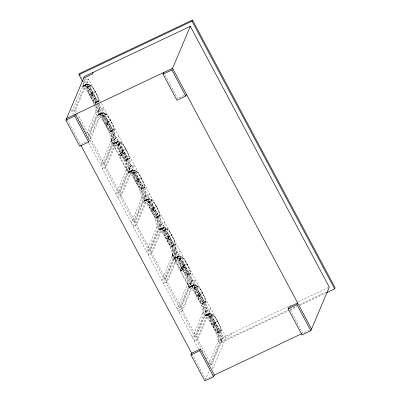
<?xml version="1.0" encoding="UTF-8"?>
<svg xmlns="http://www.w3.org/2000/svg" width="401" height="401" viewBox="0 0 401 401"><rect width="100%" height="100%" fill="white"/><g stroke="black" fill="none" stroke-linecap="round" stroke-linejoin="round"><path stroke-width="0.3" stroke-dasharray="2 1.5" d="M86.902 87.233C87.949 93.037 90.972 98.887 95.012 103.187L98.862 101.373C97.764 95.598 94.867 89.649 90.751 85.418L86.902 87.233L87.624 87.378M90.436 85.558C91.483 91.363 94.506 97.217 98.546 101.513L98.862 101.373M95.328 103.047L95.057 101.378A11.574 2.667 64.7 0 0 92.516 95.002L90.857 91.894A11.574 2.667 64.7 0 0 88.335 88.175L86.806 86.676A31.89 7.343 64.7 0 0 82.932 86.105L82.521 86.646L86.085 84.932M85.182 78.165L114.415 133.022L100.706 165.478L104.24 163.803L115.002 137.954A31.559 7.268 64.7 0 0 114.26 129.789L113.889 128.415A11.403 2.627 64.7 0 0 110.601 120.571L107.954 116.315L106.044 114.009L102.185 115.919C103.237 121.724 106.26 127.573 110.295 131.874L114.145 130.059C113.047 124.285 110.155 118.335 106.034 114.105L105.719 114.245C106.771 120.049 109.794 125.899 113.829 130.2L114.145 130.059M110.611 131.734L110.345 130.064A11.574 2.667 64.7 0 0 107.799 123.688L106.987 122.099L110.601 120.571L107.002 122.125M117.473 144.606C118.521 150.41 121.543 156.26 125.583 160.56L129.433 158.746C128.335 152.971 125.438 147.022 121.323 142.791L117.473 144.606L117.789 144.465C122.856 151.347 127.673 159.478 128.851 168.064L118.285 193.076L104.851 167.869L115.388 142.931L115.934 142.611L118.165 144.706M121.002 142.931C122.054 148.736 125.077 154.585 129.117 158.886L129.433 158.746M125.899 160.42L125.924 159.824L129.458 158.144M132.756 173.292C133.809 179.097 136.826 184.946 140.866 189.247L144.716 187.432C143.618 181.658 140.721 175.708 136.606 171.478L132.756 173.292L133.478 173.438M136.29 171.618C137.343 177.422 140.36 183.272 144.4 187.573L144.716 187.432M141.182 189.107L140.916 187.432A11.574 2.667 64.7 0 0 138.37 181.062L136.716 177.954A11.574 2.667 64.7 0 0 134.19 174.229L132.661 172.736A31.89 7.343 64.7 0 0 128.786 172.164L128.375 172.706L131.939 170.991M145.954 200.305L146.5 199.984C153.012 206.771 157.824 216.169 159.423 225.437L148.856 250.45L135.423 225.242L145.954 200.305L147.222 199.768L143.658 201.392L144.069 200.851A31.89 7.343 64.7 0 1 147.944 201.417L149.473 202.916A11.574 2.667 64.7 0 1 151.999 206.64L153.653 209.748A11.574 2.667 64.7 0 1 156.2 216.119L156.58 217.522A31.559 7.268 64.7 0 1 157.322 225.683L146.56 251.537L150.094 249.863L160.856 224.009A31.559 7.268 64.7 0 0 160.114 215.848L159.743 214.475A11.403 2.627 64.7 0 0 156.455 206.63L153.809 202.375L151.899 200.069L148.039 201.979C149.092 207.783 152.114 213.633 156.149 217.933L159.999 216.119C158.901 210.345 156.009 204.395 151.889 200.164L151.573 200.305C152.626 206.109 155.648 211.959 159.683 216.259L159.999 216.119M156.47 217.793L156.495 217.197L160.029 215.517M163.327 230.665C164.375 236.47 167.397 242.319 171.438 246.62L175.287 244.805C174.189 239.031 171.292 233.081 167.177 228.851L163.327 230.665L164.049 230.806M166.861 228.991C167.909 234.796 170.931 240.645 174.971 244.946L175.287 244.805M171.753 246.48L171.483 244.805A11.574 2.667 64.7 0 0 168.941 238.435L167.282 235.327A11.574 2.667 64.7 0 0 164.756 231.603L163.232 230.104A31.89 7.343 64.7 0 0 159.352 229.537L158.946 230.079L163.027 228.084C169.533 234.871 174.345 244.269 175.944 253.537L165.377 278.55L161.844 280.224L175.553 247.768L131.553 165.187L131.197 165.352L128.054 172.796L110.917 140.631L114.059 133.192L114.415 133.022M178.61 259.352C179.663 265.156 182.681 271.006 186.721 275.307L190.57 273.492C189.472 267.718 186.575 261.768 182.46 257.537L178.61 259.352L179.337 259.492M182.144 257.678C183.197 263.482 186.214 269.332 190.254 273.632L190.57 273.492M187.036 275.166L187.061 274.57L190.595 272.891M193.894 288.033C194.946 293.843 197.969 299.692 202.004 303.993L205.858 302.179C204.761 296.404 201.863 290.449 197.743 286.224L193.894 288.033L194.209 287.898C199.282 294.78 204.094 302.905 205.277 311.497L194.711 336.509L181.277 311.296L191.813 286.364L192.36 286.043L194.59 288.139M197.427 286.364C198.48 292.169 201.502 298.018 205.538 302.319L205.858 302.179M202.325 303.853L202.35 303.256L202.44 303.582A31.559 7.268 64.7 0 1 203.177 311.742L192.415 337.597L195.949 335.923L206.71 310.068A31.559 7.268 64.7 0 0 205.974 301.908L205.598 300.534A11.403 2.627 64.7 0 0 202.31 292.69C199.768 287.667 195.417 281.136 189.588 287.352M209.182 316.72C210.229 322.529 213.252 328.379 217.292 332.68L221.141 330.865C220.044 325.091 217.147 319.136 213.031 314.91L209.182 316.72L209.497 316.584C214.565 323.467 219.382 331.592 220.56 340.178L209.994 365.196L211.232 364.609L221.994 338.755A31.559 7.268 64.7 0 0 221.257 330.594L220.886 329.221A11.403 2.627 64.7 0 0 217.593 321.376C215.051 316.354 210.705 309.823 204.876 316.038M212.715 315.051C213.763 320.855 216.786 326.705 220.826 331.005L221.141 330.865M217.608 332.539L217.337 330.865A11.574 2.667 64.7 0 0 214.796 324.494L213.137 321.386A11.574 2.667 64.7 0 0 210.61 317.662L209.086 316.163A31.89 7.343 64.7 0 0 205.212 315.597L204.801 316.138L208.881 314.143C215.387 320.93 220.199 330.329 221.798 339.597L218.264 341.266L208.906 363.416M128.45 172.61C134.28 166.39 138.626 172.921 141.172 177.944A11.403 2.627 64.7 0 1 144.46 185.788L144.831 187.162A31.559 7.268 64.7 0 1 145.568 195.322L134.806 221.177L131.272 222.851L141.839 197.838C140.24 188.57 135.428 179.172 128.921 172.385L128.41 172.625L111.272 140.465C109.668 131.197 104.861 121.799 98.35 115.012L97.839 115.257C100.07 113.363 103.573 111.388 106.044 114.009L102.801 115.989L102.185 115.919M129.353 171.803L132.881 170.129L131.934 171.082L130.671 171.618L120.14 196.555L133.573 221.763L144.134 196.751C142.535 187.483 137.728 178.084 131.217 171.297L130.671 171.618M148.039 201.979L148.656 202.049L151.899 200.069C149.989 197.934 147.758 198.931 145.989 200.264M158.976 229.999L159.493 229.758C165.999 236.545 170.811 245.943 172.41 255.211L189.548 287.372L190.059 287.131C196.57 293.913 201.377 303.316 202.981 312.579L206.515 310.91C204.911 301.642 200.104 292.244 193.593 285.457L189.192 287.542L172.054 255.377L175.944 253.537L176.139 252.695A31.559 7.268 64.7 0 0 175.402 244.535L175.026 243.161A11.403 2.627 64.7 0 0 171.738 235.317C169.598 231.728 166.024 224.395 161.242 228.991L150.711 253.928L164.139 279.136L174.706 254.124C173.107 244.856 168.295 235.457 161.788 228.67L161.242 228.991M177.793 257.051L174.229 258.765L174.641 258.224A31.89 7.343 64.7 0 1 178.515 258.79L180.044 260.289A11.574 2.667 64.7 0 1 182.57 264.013L184.224 267.121A11.574 2.667 64.7 0 1 186.771 273.492L187.152 274.896A31.559 7.268 64.7 0 1 187.889 283.056L177.127 308.91L180.661 307.236L191.422 281.382A31.559 7.268 64.7 0 0 190.686 273.221L190.315 271.848A11.403 2.627 64.7 0 0 187.026 264.003C184.881 260.414 181.307 253.081 176.525 257.678L165.994 282.615L179.427 307.823L189.994 282.81C188.39 273.542 183.583 264.144 177.072 257.357L176.525 257.678M208.365 314.384L207.096 315.051L196.565 339.983L200.941 348.203M111.272 140.465L111.468 139.623A31.559 7.268 64.7 0 0 110.726 131.463L110.641 131.137L114.175 129.458M172.41 255.211L172.605 254.369A31.559 7.268 64.7 0 0 171.869 246.209L171.778 245.883L175.312 244.204M96.28 103.142C93.308 96.902 90.656 89.879 85.363 85.238L84.817 85.558L74.285 110.496L75.744 113.232M88.521 79.132L84.987 80.807L71.985 111.583L75.518 109.909L88.521 79.132L100.305 101.247M86.631 133.929L96.18 110.937A31.559 7.268 64.7 0 0 96.12 106.611M88.476 137.418L100.27 109.493L103.804 107.819L90.806 138.596L89.568 139.182L103.002 164.39L113.568 139.378C113.122 132.581 108.871 126.666 106.145 120.581A11.574 2.667 64.7 0 0 103.618 116.856L102.09 115.363A31.89 7.343 64.7 0 0 98.215 114.791L97.804 115.333L101.363 113.709L100.1 114.245L89.568 139.182M119.493 154.726L120.556 152.881L121.483 154.616L120.776 156.295L120.42 156.465L119.493 154.726L120.556 152.881M120.42 156.465L121.483 154.616M131.553 165.187L117.844 197.643L121.378 195.969L134.375 165.192L130.841 166.866M172.054 255.377L175.202 247.933L175.553 247.768M180.164 270.59L181.342 267.793L181.698 267.622L182.625 269.362L181.563 271.206L172.53 254.259M180.635 269.472L181.698 267.622M181.563 271.206L182.625 269.362M189.192 287.542L192.34 280.098L192.691 279.933L223.262 337.306L210.996 366.339M192.691 279.933L178.981 312.384L182.515 310.715L195.518 279.938L191.984 281.612M191.929 353.737L205.533 379.271L209.553 369.757M83.037 82.446L221.578 342.454L222.054 341.336L287.637 310.279M212.074 368.564L213.086 368.088L226.084 337.311L100.586 101.774M232.094 333.121L231.387 334.8L222.55 338.985L84.155 79.243M86.13 84.877C90.3 81.899 93.548 89.072 95.318 91.884A11.403 2.627 64.7 0 1 98.606 99.729L98.977 101.102A31.559 7.268 64.7 0 1 99.192 102.125M101.413 113.563L102.315 112.761L98.781 114.43M116.696 142.25C120.871 139.272 124.12 146.445 125.884 149.257A11.403 2.627 64.7 0 1 129.172 157.102L129.548 158.475A31.559 7.268 64.7 0 1 130.285 166.641L119.523 192.49L115.989 194.164L126.751 168.31A31.559 7.268 64.7 0 0 126.014 160.149L125.628 158.751A11.574 2.667 64.7 0 0 123.087 152.375L121.428 149.267A11.574 2.667 64.7 0 0 118.902 145.543L117.378 144.049A31.89 7.343 64.7 0 0 113.498 143.478L113.092 144.019L117.172 142.024C123.678 148.811 128.49 158.21 130.089 167.478L126.556 169.152C124.957 159.884 120.145 150.485 113.638 143.698L113.122 143.944M193.122 285.682L194.024 284.875L190.49 286.55M207.096 315.051L207.643 314.73L209.873 316.825M208.405 314.364L209.307 313.562L205.773 315.236M96.2 102.044L98.606 99.729M111.483 130.731L113.889 128.415M126.771 159.418L129.172 157.102M142.054 188.104L144.46 185.788M157.337 216.791L159.743 214.475M172.625 245.477L175.026 243.161M187.909 274.164L190.315 271.848M203.192 302.85L205.598 300.534M218.48 331.537L220.886 329.221M82.596 86.551L87.027 84.075L83.493 85.744M113.162 143.924L117.598 141.443L114.064 143.117M143.733 201.297L148.169 198.816L144.636 200.49M159.017 229.979L163.453 227.502L159.919 229.177M174.305 258.665L178.741 256.189L175.207 257.863M84.481 85.248L87.102 84.686L90.761 85.323L87.513 87.303L91.047 85.629M115.052 142.621L117.668 142.059L121.328 142.696L118.084 144.676L121.618 143.002M130.335 171.307L132.957 170.746L136.616 171.382L133.368 173.362L136.901 171.688M160.906 228.68L163.528 228.119L167.182 228.755L163.939 230.73L167.473 229.061M176.189 257.367L178.811 256.805L182.47 257.442L179.222 259.417L182.756 257.748M191.477 286.053L194.094 285.492L197.753 286.129L194.51 288.103L198.044 286.434M206.761 314.74L209.382 314.178L213.036 314.815L209.793 316.79L213.327 315.116M97.518 102.556C94.546 96.315 91.894 89.293 86.601 84.651L84.817 85.558M110.917 140.631L114.806 138.791C113.202 129.523 108.395 120.125 101.884 113.338L100.135 114.205L100.646 113.924L101.583 114.556L106.175 120.997M117.172 142.024L115.388 142.931L116.621 142.345M131.939 170.956L132.455 170.711C138.962 177.498 143.774 186.896 145.373 196.164L141.839 197.838L142.034 196.996A31.559 7.268 64.7 0 0 141.297 188.836L141.207 188.51L144.741 186.831M147.227 199.643L147.738 199.397C154.25 206.184 159.057 215.583 160.661 224.851L157.127 226.525C155.523 217.257 150.716 207.858 144.205 201.071L143.693 201.312L147.738 199.397M162.51 228.329L163.027 228.084M177.798 257.011L178.31 256.77C184.816 263.557 189.628 272.956 191.227 282.224L187.693 283.898C186.094 274.63 181.282 265.231 174.776 258.445L174.265 258.685L178.31 256.77M193.593 285.457L191.813 286.364M86.601 84.651L82.551 86.571L83.067 86.325C88.701 91.388 91.543 98.947 94.591 105.744M87.228 86.997L90.761 85.323M90.887 93.694L91.413 93.443M92.05 96.25A1.409 0.326 64.7 0 0 91.458 94.28A1.409 0.326 64.7 0 0 90.892 94.39A1.409 0.326 64.7 0 0 92.05 96.25L92.581 95.999A1.409 0.326 64.7 0 0 91.989 94.029A1.409 0.326 64.7 0 0 91.423 94.14A1.409 0.326 64.7 0 0 92.581 95.999M98.887 100.776L95.353 102.445L95.443 102.776A31.559 7.268 64.7 0 1 95.659 103.799M95.443 102.776L98.977 101.102M95.583 112.731L99.117 111.057M97.839 115.257L101.884 113.338M106.335 114.315L102.912 116.064M106.17 122.38L106.701 122.13M107.338 124.937A1.409 0.326 64.7 0 0 106.746 122.967A1.409 0.326 64.7 0 0 106.175 123.077A1.409 0.326 64.7 0 0 107.338 124.937L107.864 124.686A1.409 0.326 64.7 0 0 107.273 122.716A1.409 0.326 64.7 0 0 106.706 122.826A1.409 0.326 64.7 0 0 107.864 124.686M81.027 144.305L87.102 141.428M184.275 95.413L177.653 98.551L164.626 74.1M110.726 131.463L114.26 129.789M110.866 141.418L114.4 139.743M117.794 144.37L121.328 142.696M121.453 151.067L121.984 150.816M122.621 153.623A1.409 0.326 64.7 0 0 122.029 151.653A1.409 0.326 64.7 0 0 121.463 151.763A1.409 0.326 64.7 0 0 122.621 153.623L123.152 153.372A1.409 0.326 64.7 0 0 122.561 151.403A1.409 0.326 64.7 0 0 121.994 151.513A1.409 0.326 64.7 0 0 123.152 153.372M126.014 160.149L129.548 158.475M126.155 170.104L129.688 168.43M128.054 172.796L132.455 170.711M133.082 173.057L136.616 171.382M136.741 179.753L137.267 179.503M137.904 182.31A1.409 0.326 64.7 0 0 137.312 180.34A1.409 0.326 64.7 0 0 136.746 180.45A1.409 0.326 64.7 0 0 137.904 182.31L138.435 182.059A1.409 0.326 64.7 0 0 137.844 180.089A1.409 0.326 64.7 0 0 137.277 180.199A1.409 0.326 64.7 0 0 138.435 182.059M141.297 188.836L144.831 187.162M141.438 198.791L144.972 197.117M152.19 200.375L148.766 202.124M152.024 208.44L152.555 208.189M153.192 210.996A1.409 0.326 64.7 0 0 152.601 209.026A1.409 0.326 64.7 0 0 152.034 209.137A1.409 0.326 64.7 0 0 153.192 210.996L153.723 210.746A1.409 0.326 64.7 0 0 153.132 208.776A1.409 0.326 64.7 0 0 152.56 208.881A1.409 0.326 64.7 0 0 153.723 210.746M156.58 217.522L160.114 215.848M156.721 227.477L160.255 225.803M163.648 230.43L167.182 228.755M167.307 237.126L167.839 236.876M168.475 239.683A1.409 0.326 64.7 0 0 167.884 237.713A1.409 0.326 64.7 0 0 167.317 237.818A1.409 0.326 64.7 0 0 168.475 239.683L169.006 239.432A1.409 0.326 64.7 0 0 168.415 237.457A1.409 0.326 64.7 0 0 167.849 237.567A1.409 0.326 64.7 0 0 169.006 239.432M171.869 246.209L175.402 244.535M172.009 256.164L175.543 254.49M178.936 259.116L182.47 257.442M182.595 265.813L183.122 265.562M183.763 268.369A1.409 0.326 64.7 0 0 183.167 266.399A1.409 0.326 64.7 0 0 182.6 266.505A1.409 0.326 64.7 0 0 183.763 268.369L184.29 268.119A1.409 0.326 64.7 0 0 183.698 266.144A1.409 0.326 64.7 0 0 183.132 266.254A1.409 0.326 64.7 0 0 184.29 268.119M187.152 274.896L190.686 273.221M187.292 284.85L190.826 283.176M191.843 286.324L193.076 285.828L189.513 287.452L189.924 286.91A31.89 7.343 64.7 0 1 193.798 287.477L194.219 287.803L197.753 286.129M197.878 294.499L198.41 294.249M199.046 297.056A1.409 0.326 64.7 0 0 198.455 295.081A1.409 0.326 64.7 0 0 197.888 295.191A1.409 0.326 64.7 0 0 199.046 297.056L199.578 296.8A1.409 0.326 64.7 0 0 198.986 294.83A1.409 0.326 64.7 0 0 198.415 294.941A1.409 0.326 64.7 0 0 199.578 296.8M205.883 301.577L202.35 303.251L202.054 302.179A11.574 2.667 64.7 0 0 199.508 295.808L197.853 292.7A11.574 2.667 64.7 0 0 195.327 288.976L194.219 287.803M202.44 303.582L205.974 301.908M202.575 313.532L206.109 311.863M208.881 314.143L204.831 316.058L205.347 315.818C211.853 322.599 216.665 332.003 218.264 341.266L218.46 340.429A31.559 7.268 64.7 0 0 217.723 332.264L217.633 331.943L221.167 330.264M209.507 316.489L213.036 314.815M213.162 323.186L213.693 322.935M214.329 325.737A1.409 0.326 64.7 0 0 213.738 323.767A1.409 0.326 64.7 0 0 213.172 323.878A1.409 0.326 64.7 0 0 214.329 325.737L214.861 325.487A1.409 0.326 64.7 0 0 214.269 323.517A1.409 0.326 64.7 0 0 213.703 323.627A1.409 0.326 64.7 0 0 214.861 325.487M217.723 332.264L221.257 330.594M223.262 337.306L291.417 305.031M298.199 301.818L328.705 287.372M217.863 342.218L221.397 340.549M289.898 309.206L296.685 305.993M299.512 304.655L326.083 292.073M221.578 342.454L289.427 310.329M289.993 310.058L296.775 306.845M299.602 305.507L325.612 293.191M205.533 379.271L213.813 375.351M309.336 330.118L302.71 333.256L289.101 307.717M83.348 85.894L86.466 84.431M98.631 114.581L101.749 113.117M113.914 143.267L117.032 141.804M129.202 171.954L132.32 170.49M144.485 200.64L147.603 199.177M159.768 229.327L162.886 227.863M175.057 258.008L178.174 256.55M190.34 286.695L193.457 285.236M205.628 315.381L208.746 313.923M85.734 84.847L87.704 83.949M99.764 113.934L102.992 112.636M116.305 142.22L118.275 141.322M131.593 170.906L133.558 170.009M145.623 199.994L148.846 198.695M162.159 228.279L164.129 227.382M177.448 256.966L179.412 256.069M192.731 285.652L194.701 284.755M208.014 314.339L209.984 313.442M87.102 84.686L88.486 84.065M101.022 113.533L103.774 112.751M117.668 142.059L119.057 141.438M132.957 170.746L134.34 170.124M146.876 199.593L149.628 198.811M163.528 228.119L164.911 227.497M178.811 256.805L180.194 256.184M194.094 285.492L195.482 284.87M209.382 314.178L210.766 313.557M88.566 84.771L89.368 84.416M102.385 113.373L103.849 113.458L104.651 113.102M119.132 142.144L119.939 141.789M134.42 170.831L135.222 170.475M148.24 199.432L149.703 199.518L150.505 199.162M164.986 228.204L165.793 227.848M180.275 256.891L181.077 256.535M195.558 285.577L196.36 285.221M210.846 314.259L211.648 313.908M103.849 113.458L105.623 113.689M149.703 199.518L151.478 199.748M122.275 150.786L125.884 149.257L122.285 150.811M137.558 179.468L141.172 177.944L137.573 179.498M152.841 208.154L156.455 206.63L152.856 208.184M168.129 236.841L171.738 235.317L168.139 236.871M183.412 265.527L187.026 264.003L183.427 265.557M84.847 85.518L86.055 84.972M130.701 171.578L131.909 171.032M161.272 228.951L162.48 228.405M176.555 257.637L177.763 257.091M207.127 315.011L208.335 314.464M105.398 113.784L106.044 114.009M151.252 199.843L151.899 200.069M114.059 133.192L131.197 165.352M175.202 247.933L192.34 280.098M79.689 74.15L82.04 78.566M83.218 80.771L222.054 341.336M120.205 153.047L121.132 154.786M181.342 267.793L182.27 269.532M119.849 154.555L120.776 156.295M180.986 269.302L181.914 271.041M75.518 109.909L213.086 368.088M76.035 113.784L76.912 115.428M78.08 117.618L78.957 119.262M80.125 121.453L82.461 125.839M83.629 128.029L86.546 133.513M202.109 350.399L203.277 352.589M205.618 356.975L206.786 359.166M208.535 362.454L209.703 364.644M71.152 110.019L73.458 114.345M88.776 143.092L198.36 348.75M67.448 120.115L80.476 144.566M98.33 104.576L99.167 107.117L99.518 110.105L88.952 135.117L87.714 135.703L98.28 110.691L97.929 107.704L97.092 105.157M94.796 106.245L95.633 108.791L95.984 111.779L99.518 110.105L99.714 109.267A31.559 7.268 64.7 0 0 99.378 103.107M87.784 86.811C88.837 92.621 91.859 98.471 95.894 102.771L96.235 102.029L95.954 100.987A11.403 2.627 64.7 0 0 93.463 94.711L90.019 88.882L88.4 86.882L87.784 86.811M103.067 115.498C104.12 121.308 107.142 127.157 111.182 131.458L111.523 130.716L111.237 129.668A11.403 2.627 64.7 0 0 108.746 123.398L105.303 117.568L103.684 115.568L103.067 115.498M118.355 144.185C119.403 149.994 122.425 155.844 126.465 160.144L126.806 159.403L126.526 158.355A11.403 2.627 64.7 0 0 124.034 152.084L120.586 146.255L118.967 144.255L118.355 144.185M133.638 172.871C134.691 178.681 137.713 184.53 141.748 188.826L142.094 188.089L141.809 187.041A11.403 2.627 64.7 0 0 139.317 180.771L135.874 174.941L134.255 172.941L133.638 172.871M148.921 201.558C149.974 207.362 152.997 213.217 157.037 217.512L157.377 216.776L157.092 215.728A11.403 2.627 64.7 0 0 154.601 209.457L151.157 203.628L149.538 201.628L148.921 201.558M164.209 230.244C165.262 236.049 168.28 241.903 172.32 246.199L172.661 245.462L172.38 244.415A11.403 2.627 64.7 0 0 169.889 238.144L166.445 232.314L164.821 230.314L164.209 230.244M179.493 258.931C180.545 264.735 183.568 270.59 187.603 274.885L187.949 274.149L187.663 273.101A11.403 2.627 64.7 0 0 185.172 266.83L181.728 261.001L180.109 259.001L179.493 258.931M194.781 287.617C195.828 293.422 198.851 299.276 202.891 303.572L203.232 302.835L202.946 301.788A11.403 2.627 64.7 0 0 200.46 295.517L197.011 289.687L195.392 287.687L194.781 287.617M210.064 316.304C211.116 322.108 214.134 327.958 218.174 332.259L218.515 331.517L218.234 330.474A11.403 2.627 64.7 0 0 215.743 324.203L212.299 318.374L210.675 316.374L210.064 316.304M115.558 138.18L102.556 168.956L106.09 167.282L119.092 136.505L115.558 138.18M146.124 195.553L133.127 226.329L136.661 224.655L149.658 193.878L146.124 195.553M161.413 224.239L148.41 255.016L151.944 253.342L164.946 222.565L161.413 224.239M176.696 252.926L163.698 283.702L167.232 282.028L180.229 251.252L176.696 252.926M207.267 310.299L194.264 341.071L197.798 339.401L210.801 308.625L207.267 310.299M95.318 91.884L91.719 93.438L95.318 91.884M202.31 292.69L198.711 294.244L202.31 292.69M217.593 321.376L213.994 322.93L217.593 321.376"/><path stroke-width="0.6" d="M82.451 81.343L78.922 74.716L79.393 73.599L192.47 20.05L335.131 287.788L334.66 288.905L326.74 292.655M65.869 120.165L74.706 115.984L75.413 114.305L89.308 140.38L88.601 142.059L79.764 146.245L65.869 120.165L84.305 76.521L190.315 26.321L329.271 287.106L310.835 330.75L301.998 334.935L288.103 308.855L288.815 307.176L297.647 302.991L296.94 304.67L288.103 308.855M93.142 72.335L92.43 74.015L83.598 78.2M186.485 94.365L185.778 96.045L176.941 100.225L163.047 74.15L163.753 72.471M78.922 74.716L191.999 21.168L192.47 20.05M163.047 74.15L171.879 69.964L190.315 26.321M190.926 354.87L191.638 353.191L200.47 349.01L214.37 375.09L213.658 376.765L204.826 380.95L190.926 354.87L199.763 350.69L200.47 349.01M66.581 118.485L172.59 68.285L311.542 329.071M214.37 375.09L301.582 333.787M191.999 21.168L334.66 288.905M171.879 69.964L185.778 96.045M296.94 304.67L310.835 330.75M74.706 115.984L88.601 142.059M199.763 350.69L213.658 376.765M80.766 145.117L191.638 353.191"/></g></svg>
